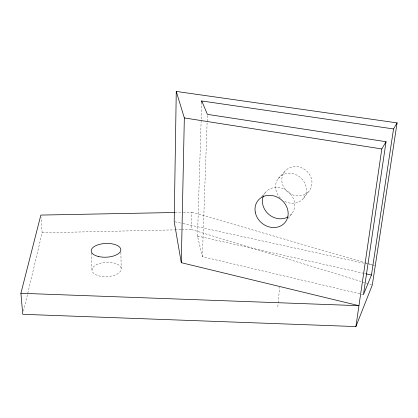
<?xml version="1.0" encoding="UTF-8"?>
<svg xmlns="http://www.w3.org/2000/svg" width="418" height="418" viewBox="0 0 418 418"><rect width="100%" height="100%" fill="white"/><g stroke="black" fill="none" stroke-linecap="round" stroke-linejoin="round"><path stroke-width="0.31" stroke-dasharray="2.09 1.57" d="M371.701 284.731L191.413 229.498L191.883 212.182L183.424 212.344M363.446 294.643L202.375 256.689L197.5 236.013L201.716 102.274M202.375 256.689L207.365 115.007M277.845 306.781L278.127 303.614M278.184 302.977L279.6 287.129M23.533 311.149L42.129 232.821L41.037 217.611M288.263 218.29L291.764 213.702M303.515 198.325L309.132 190.969A15.623 14.113 37 0 0 298.442 166.876A15.623 14.113 37 0 0 283.127 185.921A15.623 14.113 37 0 0 309.132 190.969M261.663 196.591L265.127 192.823M278.2 178.611L284.459 171.808M197.672 236.734L198.231 236.175M42.129 232.821L174.463 229.874M175.116 229.858L180.984 229.728M181.631 229.717L191.413 229.498M174.959 212.506L182.77 212.354M174.839 221.765L182.473 223.437M183.11 223.578L374.632 265.519L367.762 263.465M197.5 236.013L363.801 273.325M364.439 273.466L365.713 273.753M191.883 212.182L364.005 262.373M364.632 262.556L367.135 263.283M91.312 253.125L91.976 269.751M120.886 252.357L121.21 268.905A14.64 7.163 -2.8 0 1 99.301 275.958A14.64 7.163 -2.8 0 1 99.249 263.544A14.64 7.163 -2.8 0 1 121.21 268.905M280.316 198.054A16.041 14.379 37.5 0 1 285.165 173.893A16.041 14.379 37.5 0 1 306.399 190.509A16.041 14.379 37.5 0 1 284.041 200.964M263.262 196.235A16.924 14.917 38.5 0 1 287.751 191.36A16.924 14.917 38.5 0 1 288.89 216.352"/><path stroke-width="0.63" d="M176.265 91.432L174.201 221.629L181.287 262.687L358.942 305.689L20.9 293.279L22.781 314.31L355.901 326.568L372.323 284.924L397.1 122.882L176.265 91.432L184.338 117.918L181.287 262.687M201.716 102.274L201.753 100.973L393.542 128.943L397.1 122.882M355.901 326.568L381.791 148.96L386.049 141.707L207.385 114.36L201.753 100.973M386.049 141.707L363.446 294.643L371.445 275.039L393.542 128.943M20.9 293.279L40.854 215.077L174.306 212.516M184.338 117.918L381.791 148.96M366.351 273.894L371.445 275.039M287.934 216.947A16.924 14.917 38.5 0 1 268.889 214.46A16.924 14.917 38.5 0 1 263.262 196.235M98.627 256.547A14.829 6.876 -2.5 0 0 120.833 249.812A14.829 6.876 -2.5 0 0 98.591 244.624A14.829 6.876 -2.5 0 0 98.627 256.547M255.246 212.072A17.42 15.205 38.9 0 0 282.213 225.056A17.42 15.205 38.9 0 0 277.286 197.165A17.42 15.205 38.9 0 0 255.246 212.072"/></g></svg>
